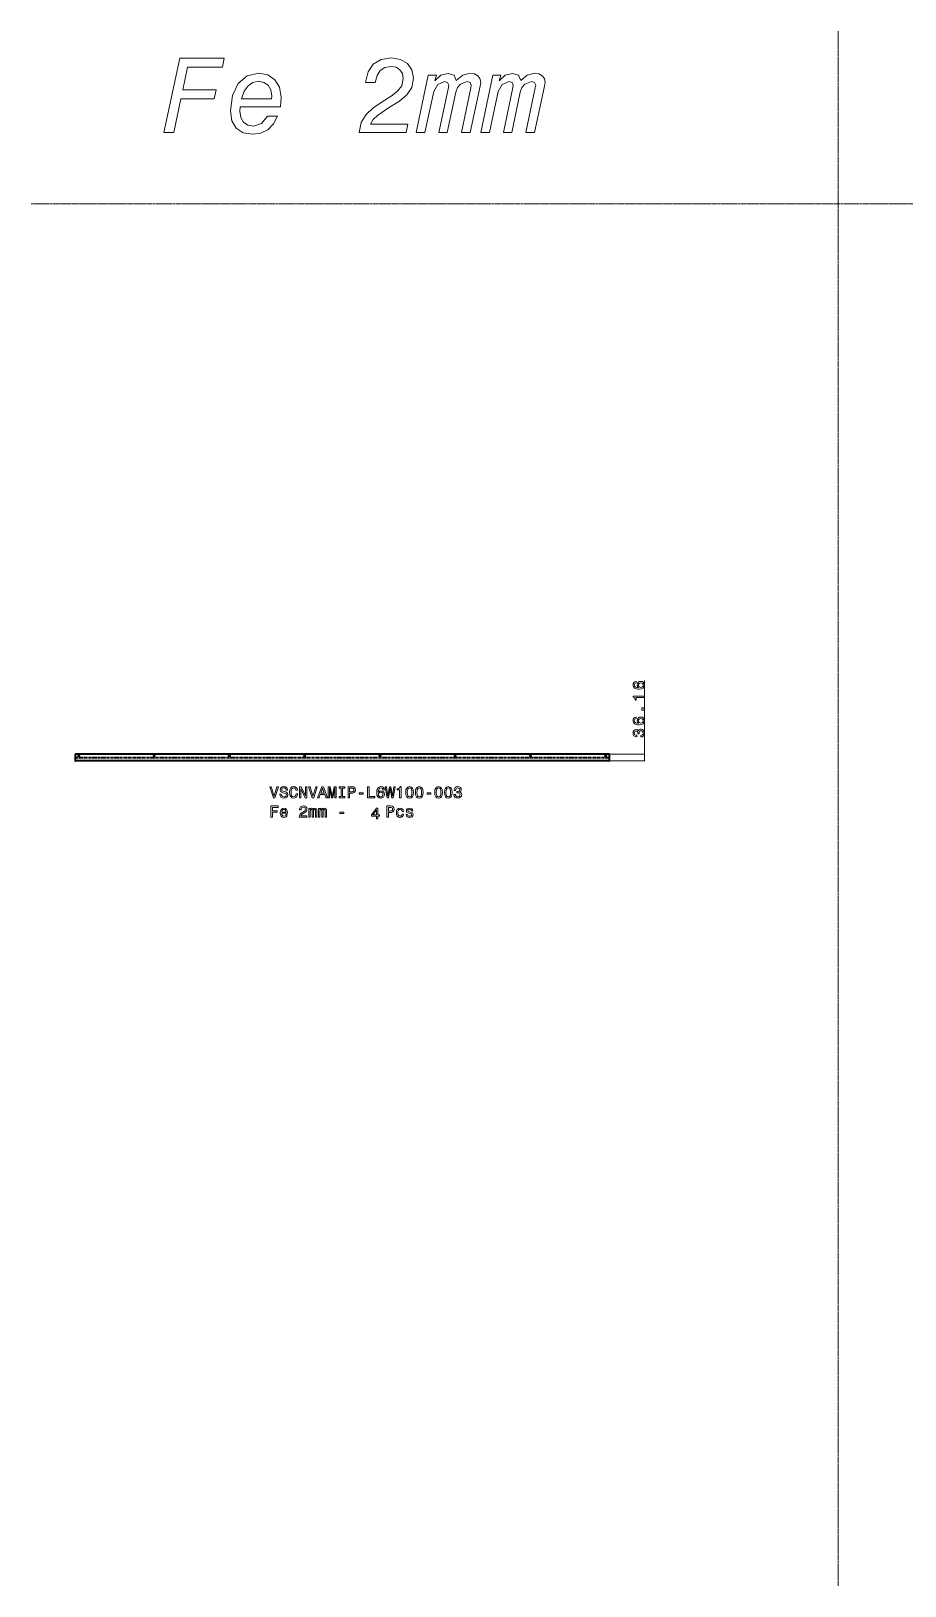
# Model space of a CAD drawing. Extents: x -8808 to 9997, y -3887 to 4728.
# Drawn here: x -8808 to -4107, y -3682 to 4688 of the extents above; entities that cross this region are included whole.
import ezdxf

# ---------------------------------------------------------------- set-up
doc = ezdxf.new("R2010")
doc.units = 0
doc.linetypes.add('AXES', pattern=[24, 15, -3, 3, -3])
doc.linetypes.add('PHANTOM', pattern=[20, 10, -2, 2, -2, 2, -2])

msp = doc.modelspace()

# ---------------------------------------------------------------- linework, layer by layer
at = {"color": 7, "linetype": 'PHANTOM', "lineweight": 13}
for p, q in [((-4466.435547, 4687.782227), (-4466.435547, -3682.104004)), ((-8808.230469, 3757.466309), (9997.230469, 3757.466309))]:
    msp.add_line(p, q, dxfattribs=at)
at = {"color": 7, "lineweight": 13}
for p, q in [((-5507.25, 758.815186), (-5507.25, 1192.019531)), ((-5697.368164, 794.978638), (-5505.25, 794.978638)), ((-5697.368164, 758.815186), (-5505.25, 758.815186))]:
    msp.add_line(p, q, dxfattribs=at)
at = {"color": 7, "lineweight": 35}
for p, q in [((-8571.368164, 791.978638), (-8571.368164, 761.815186)), ((-5699.368164, 794.978638), (-8568.368164, 794.978638)), ((-5699.368164, 758.815186), (-8568.368164, 758.815186)), ((-5696.368164, 761.815186), (-5696.368164, 791.978638))]:
    msp.add_line(p, q, dxfattribs=at)
at = {"color": 1, "linetype": 'AXES', "lineweight": 35}
msp.add_line((-8571.368164, 776.896851), (-5696.368164, 776.896851), dxfattribs=at)
at = {"color": 7, "lineweight": 13}
for points in [[(-8093.994141, 4141.891113), (-8041.044434, 4141.891113), (-8002.483398, 4323.761719), (-7823.490723, 4323.761719), (-7813.130859, 4372.106934), (-7992.123535, 4372.106934), (-7966.224609, 4493.545898), (-7779.174316, 4493.545898), (-7768.814453, 4541.31543), (-8008.814453, 4541.31543)], [(-7043.059082, 4141.891113), (-6790.972656, 4141.891113), (-6781.76416, 4187.358398), (-6981.476563, 4187.358398), (-6967.087891, 4211.53125), (-6944.066406, 4233.401855), (-6879.030273, 4277.71875), (-6826.65625, 4311.099609), (-6785.792969, 4345.056641), (-6759.893555, 4383.617676), (-6750.685059, 4433.689453), (-6759.317871, 4478.582031), (-6783.490723, 4513.114258), (-6821.476563, 4535.560059), (-6870.972656, 4544.193359), (-6925.648926, 4534.984375), (-6967.087891, 4509.085449), (-6995.289063, 4467.646484), (-7009.677734, 4410.667969), (-6956.152344, 4410.667969), (-6946.943848, 4448.653809), (-6930.253418, 4475.704102), (-6904.929688, 4491.819336), (-6870.397461, 4497.574707), (-6843.922363, 4492.970215), (-6823.77832, 4479.73291), (-6810.541016, 4459.013672), (-6805.936523, 4431.962891), (-6813.994141, 4393.977539), (-6836.44043, 4364.625), (-6871.54834, 4337.574219), (-6918.742188, 4307.646484), (-6968.814453, 4273.689453), (-7006.224609, 4238.582031), (-7031.54834, 4196.567383)], [(-7683.634766, 4280.020508), (-7467.231445, 4280.020508), (-7463.203125, 4331.819336), (-7471.835938, 4385.344238), (-7496.008789, 4426.208008), (-7533.994141, 4452.106934), (-7583.490723, 4461.31543), (-7645.648926, 4446.351563), (-7693.994141, 4405.488281), (-7725.073242, 4341.603516), (-7736.008789, 4259.30127), (-7727.951172, 4205.200195), (-7704.354004, 4165.488281), (-7666.943848, 4140.740234), (-7615.720703, 4132.106934), (-7571.404297, 4139.013672), (-7533.994141, 4156.855469), (-7504.641602, 4187.93457), (-7482.771484, 4230.524414), (-7536.296387, 4230.524414), (-7568.526367, 4189.661133), (-7610.541016, 4176.423828), (-7642.195801, 4181.603516), (-7665.217285, 4197.142578), (-7680.181152, 4222.466797), (-7685.361328, 4256.999023)], [(-6671.260742, 4450.956055), (-6735.720703, 4141.891113), (-6689.102051, 4141.891113), (-6641.908203, 4361.74707), (-6619.461914, 4400.883789), (-6583.203125, 4416.999023), (-6567.087891, 4411.243652), (-6560.756836, 4396.855469), (-6562.483398, 4383.617676), (-6613.706543, 4141.891113), (-6568.814453, 4141.891113), (-6523.34668, 4358.869629), (-6514.138184, 4383.617676), (-6498.598633, 4401.459473), (-6462.339844, 4416.423828), (-6446.224609, 4411.243652), (-6439.893555, 4397.430664), (-6442.195801, 4382.466797), (-6492.843262, 4141.891113), (-6445.648926, 4141.891113), (-6392.124023, 4390.524414), (-6389.246094, 4413.545898), (-6393.274902, 4432.538574), (-6404.209961, 4447.50293), (-6422.051758, 4457.287109), (-6445.648926, 4460.740234), (-6484.785645, 4450.380371), (-6520.469238, 4421.027832), (-6520.469238, 4422.178711), (-6532.555664, 4449.804688), (-6564.209961, 4460.164551), (-6603.922363, 4450.380371), (-6635.577148, 4420.452148), (-6627.519531, 4450.956055)], [(-6324.785645, 4450.956055), (-6389.246094, 4141.891113), (-6342.627441, 4141.891113), (-6295.433594, 4361.74707), (-6272.987305, 4400.883789), (-6236.728516, 4416.999023), (-6220.613281, 4411.243652), (-6214.282227, 4396.855469), (-6216.008789, 4383.617676), (-6267.231445, 4141.891113), (-6222.339844, 4141.891113), (-6176.87207, 4358.869629), (-6167.663086, 4383.617676), (-6152.124023, 4401.459473), (-6115.865234, 4416.423828), (-6099.75, 4411.243652), (-6093.418945, 4397.430664), (-6095.720703, 4382.466797), (-6146.368164, 4141.891113), (-6099.173828, 4141.891113), (-6045.648438, 4390.524414), (-6042.771484, 4413.545898), (-6046.799805, 4432.538574), (-6057.735352, 4447.50293), (-6075.577148, 4457.287109), (-6099.173828, 4460.740234), (-6138.310547, 4450.380371), (-6173.994141, 4421.027832), (-6173.994141, 4422.178711), (-6186.080078, 4449.804688), (-6217.735352, 4460.164551), (-6257.447266, 4450.380371), (-6289.102539, 4420.452148), (-6281.044922, 4450.956055)], [(-7676.152344, 4323.761719), (-7661.188477, 4364.625), (-7640.469238, 4393.977539), (-7615.145508, 4411.243652), (-7584.641602, 4417.574707), (-7555.289063, 4411.819336), (-7532.843262, 4396.279297), (-7519.030273, 4370.956055), (-7513.850586, 4337.574219), (-7514.425781, 4323.761719)], [(-5553.083008, 1186.745728), (-5560.085938, 1185.103027), (-5565.273438, 1181.299072), (-5568.558594, 1175.420166), (-5569.682617, 1167.812012), (-5569.077148, 1162.711182), (-5567.43457, 1158.302002), (-5564.754883, 1154.411499), (-5560.950195, 1151.126221), (-5556.195313, 1148.532471), (-5550.40332, 1146.630493), (-5543.573242, 1145.420166), (-5535.878906, 1145.074219), (-5523.601563, 1146.45752), (-5514.697266, 1150.693848), (-5509.336914, 1157.523926), (-5507.521484, 1166.861084), (-5509.077148, 1175.247192), (-5513.140625, 1181.644897), (-5519.538086, 1185.794678), (-5527.665039, 1187.264526), (-5535.878906, 1185.794678), (-5542.189453, 1181.817871), (-5546.166992, 1175.679443), (-5547.549805, 1168.071411), (-5545.821289, 1159.858154), (-5540.892578, 1153.719849), (-5550.40332, 1155.016602), (-5557.233398, 1157.783203), (-5561.295898, 1162.019531), (-5562.679688, 1167.898438), (-5561.988281, 1172.221191), (-5560.172852, 1175.506592), (-5557.146484, 1177.667969), (-5553.083008, 1178.79187)], [(-5527.579102, 1178.878296), (-5522.131836, 1177.927246), (-5517.982422, 1175.506592), (-5515.21582, 1171.616089), (-5514.351563, 1166.774536), (-5515.21582, 1161.673706), (-5517.895508, 1157.783203), (-5522.045898, 1155.276001), (-5527.492188, 1154.497925), (-5532.852539, 1155.362427), (-5536.916016, 1157.783203), (-5539.509766, 1161.760132), (-5540.460938, 1167.120361), (-5539.509766, 1171.78894), (-5537.001953, 1175.506592), (-5532.939453, 1177.927246)], [(-5509.25, 1100.394165), (-5509.25, 1108.261597), (-5569.682617, 1108.261597), (-5569.682617, 1102.382568), (-5564.40918, 1100.826416), (-5560.864258, 1097.714111), (-5558.789063, 1092.958984), (-5558.097656, 1086.388428), (-5551.958984, 1086.388428), (-5551.958984, 1100.394165)], [(-5509.25, 1031.938843), (-5509.25, 1043.869629), (-5522.131836, 1043.869629), (-5522.131836, 1031.938843)], [(-5553.083008, 994.607422), (-5560.085938, 992.964722), (-5565.273438, 989.160706), (-5568.558594, 983.281738), (-5569.682617, 975.673706), (-5569.077148, 970.572815), (-5567.43457, 966.163574), (-5564.754883, 962.273071), (-5560.950195, 958.987793), (-5556.195313, 956.394165), (-5550.40332, 954.492126), (-5543.573242, 953.281738), (-5535.878906, 952.935913), (-5523.601563, 954.319214), (-5514.697266, 958.555542), (-5509.336914, 965.385498), (-5507.521484, 974.722656), (-5509.077148, 983.108826), (-5513.140625, 989.506531), (-5519.538086, 993.656372), (-5527.665039, 995.126099), (-5535.878906, 993.656372), (-5542.189453, 989.679443), (-5546.166992, 983.541138), (-5547.549805, 975.933044), (-5545.821289, 967.719788), (-5540.892578, 961.581482), (-5550.40332, 962.878296), (-5557.233398, 965.644897), (-5561.295898, 969.881165), (-5562.679688, 975.760132), (-5561.988281, 980.082886), (-5560.172852, 983.368225), (-5557.146484, 985.529602), (-5553.083008, 986.653503)], [(-5528.097656, 888.025269), (-5527.492188, 888.025269), (-5519.192383, 889.408569), (-5512.967773, 893.471924), (-5508.991211, 899.869629), (-5507.521484, 908.342285), (-5508.991211, 917.333618), (-5512.794922, 924.077148), (-5518.84668, 928.399902), (-5526.62793, 929.956116), (-5531.728516, 929.264465), (-5535.878906, 927.362427), (-5539.077148, 924.250061), (-5541.412109, 920.10022), (-5546.080078, 925.719788), (-5553.515625, 927.708252), (-5560.258789, 926.411438), (-5565.359375, 922.693848), (-5568.558594, 916.641968), (-5569.682617, 908.342285), (-5568.298828, 900.561279), (-5564.495117, 894.595886), (-5558.443359, 890.705383), (-5550.40332, 889.408569), (-5549.797852, 889.408569), (-5549.797852, 897.103088), (-5555.331055, 897.794739), (-5559.307617, 900.042542), (-5561.728516, 903.673706), (-5562.592773, 908.774536), (-5561.901367, 913.270203), (-5560.085938, 916.555542), (-5557.146484, 918.544006), (-5553.169922, 919.322083), (-5548.933594, 918.544006), (-5546.080078, 916.469055), (-5544.351563, 912.837952), (-5543.832031, 907.909973), (-5543.918945, 904.538208), (-5537.088867, 904.538208), (-5537.261719, 908.774536), (-5536.483398, 914.221252), (-5534.40918, 918.284668), (-5531.037109, 920.705383), (-5526.62793, 921.569946), (-5521.613281, 920.618896), (-5517.895508, 918.111694), (-5515.561523, 914.134766), (-5514.783203, 908.861023), (-5515.647461, 903.414307), (-5518.241211, 899.437378), (-5522.391602, 896.930176), (-5528.097656, 895.979126)], [(-5527.579102, 986.73999), (-5522.131836, 985.78894), (-5517.982422, 983.368225), (-5515.21582, 979.477722), (-5514.351563, 974.63623), (-5515.21582, 969.535339), (-5517.895508, 965.644897), (-5522.045898, 963.137695), (-5527.492188, 962.359558), (-5532.852539, 963.224121), (-5536.916016, 965.644897), (-5539.509766, 969.621826), (-5540.460938, 974.982056), (-5539.509766, 979.650635), (-5537.001953, 983.368225), (-5532.939453, 985.78894)], [(-7485.32959, 620.104065), (-7500.373047, 569.008972), (-7515.848633, 620.104065), (-7524.061523, 620.104065), (-7504.695801, 560.017578), (-7496.050293, 560.017578), (-7477.116699, 620.104065)], [(-7461.986816, 579.815857), (-7469.854004, 579.815857), (-7468.125, 570.651611), (-7463.802246, 563.908081), (-7457.145508, 559.844666), (-7448.153809, 558.374939), (-7439.249023, 559.75824), (-7432.591797, 563.562256), (-7428.355469, 569.52771), (-7426.799316, 577.395142), (-7428.096191, 584.484436), (-7431.727539, 589.066589), (-7437.606445, 592.092529), (-7445.473633, 594.340332), (-7452.217285, 595.983032), (-7456.626465, 597.88501), (-7459.133789, 600.651611), (-7459.911621, 604.974365), (-7459.133789, 608.864868), (-7456.885742, 611.804321), (-7453.427734, 613.792847), (-7448.672852, 614.484436), (-7443.831055, 613.619873), (-7440.027344, 611.285583), (-7437.52002, 607.395142), (-7436.30957, 602.121338), (-7428.441895, 602.121338), (-7428.441895, 602.29425), (-7429.825195, 610.421021), (-7433.888672, 616.4729), (-7440.286621, 620.276978), (-7448.932129, 621.573792), (-7456.712891, 620.276978), (-7462.764648, 616.645874), (-7466.655273, 611.026245), (-7468.038574, 603.763977), (-7466.914551, 597.279846), (-7463.629395, 592.870605), (-7458.441895, 589.931152), (-7451.352539, 587.683289), (-7444.350098, 585.694824), (-7439.076172, 583.792786), (-7435.877441, 581.026245), (-7434.753418, 576.530579), (-7435.791016, 571.948425), (-7438.470703, 568.490234), (-7442.53418, 566.328857), (-7447.808105, 565.637207), (-7453.687012, 566.588196), (-7458.182617, 569.354736), (-7461.035645, 573.850464)], [(-7382.274902, 582.323059), (-7384.003906, 575.060791), (-7386.856934, 569.873535), (-7390.833984, 566.674683), (-7395.502441, 565.637207), (-7401.12207, 567.193359), (-7405.53125, 571.862), (-7408.470703, 579.470032), (-7409.421875, 590.017578), (-7408.470703, 600.478699), (-7405.617676, 608.173218), (-7401.208496, 612.841797), (-7395.502441, 614.484436), (-7391.352539, 613.619873), (-7387.808105, 611.199158), (-7385.041504, 607.308655), (-7383.139648, 601.948425), (-7374.92627, 601.948425), (-7377.52002, 610.161682), (-7382.015625, 616.386475), (-7388.153809, 620.276978), (-7395.502441, 621.660278), (-7404.666992, 619.49884), (-7411.669922, 613.447021), (-7416.165527, 603.504639), (-7417.72168, 590.017578), (-7416.165527, 576.530579), (-7411.669922, 566.588196), (-7404.666992, 560.44989), (-7395.502441, 558.374939), (-7387.462402, 560.017578), (-7380.978027, 564.599731), (-7376.395996, 572.121338), (-7373.975098, 582.323059)], [(-7363.946289, 560.017578), (-7356.770508, 560.017578), (-7356.770508, 609.210693), (-7333.773438, 560.017578), (-7324.522949, 560.017578), (-7324.522949, 620.017578), (-7331.785156, 620.017578), (-7331.785156, 570.824524), (-7354.522949, 620.017578), (-7363.946289, 620.017578)], [(-7277.145508, 620.104065), (-7292.188477, 569.008972), (-7307.664063, 620.104065), (-7315.877441, 620.104065), (-7296.51123, 560.017578), (-7287.865723, 560.017578), (-7268.932129, 620.104065)], [(-7266.424805, 560.017578), (-7258.470703, 560.017578), (-7252.159668, 577.65448), (-7228.211426, 577.65448), (-7221.900391, 560.017578), (-7213.773438, 560.017578), (-7235.733398, 620.104065), (-7244.551758, 620.104065)], [(-7249.393066, 585.003174), (-7240.142578, 611.458496), (-7230.891602, 585.003174)], [(-7209.709961, 560.017578), (-7203.053223, 560.017578), (-7203.053223, 614.484436), (-7191.813965, 560.017578), (-7184.378906, 560.017578), (-7173.226074, 614.484436), (-7173.226074, 560.017578), (-7166.482422, 560.017578), (-7166.482422, 620.017578), (-7177.030273, 620.017578), (-7188.096191, 567.106934), (-7199.076172, 620.017578), (-7209.709961, 620.017578)], [(-7140.027344, 567.279846), (-7151.093262, 567.279846), (-7151.093262, 560.017578), (-7121.006836, 560.017578), (-7121.006836, 567.279846), (-7132.073242, 567.279846), (-7132.073242, 612.755371), (-7121.006836, 612.755371), (-7121.006836, 620.017578), (-7151.093262, 620.017578), (-7151.093262, 612.755371), (-7140.027344, 612.755371)], [(-7102.246094, 560.017578), (-7094.29248, 560.017578), (-7094.29248, 585.348999), (-7085.473633, 585.348999), (-7076.568848, 585.78125), (-7069.479492, 588.807251), (-7064.897461, 594.686157), (-7063.341309, 602.726563), (-7064.551758, 610.161682), (-7068.009766, 615.608398), (-7073.71582, 618.893677), (-7081.49707, 620.017578), (-7102.246094, 620.017578)], [(-7083.658203, 612.668884), (-7078.470703, 612.150146), (-7074.666992, 610.507507), (-7072.418945, 607.481567), (-7071.641113, 602.726563), (-7072.505371, 597.712097), (-7074.839844, 594.686157), (-7078.816895, 593.130005), (-7084.263672, 592.697693), (-7094.29248, 592.697693), (-7094.29248, 612.668884)], [(-7042.418945, 579.815857), (-7021.49707, 579.815857), (-7021.49707, 586.645874), (-7042.418945, 586.645874)], [(-6997.462402, 560.017578), (-6958.90332, 560.017578), (-6958.90332, 567.279846), (-6989.508301, 567.279846), (-6989.508301, 620.017578), (-6997.462402, 620.017578)], [(-6907.116699, 603.850464), (-6908.759277, 610.853333), (-6912.563477, 616.040649), (-6918.442383, 619.325928), (-6926.050293, 620.44989), (-6931.151367, 619.844666), (-6935.560547, 618.202026), (-6939.450684, 615.521912), (-6942.736328, 611.717896), (-6945.32959, 606.96283), (-6947.231934, 601.170349), (-6948.442383, 594.340332), (-6948.788086, 586.645874), (-6947.404785, 574.369202), (-6943.168457, 565.464294), (-6936.338379, 560.104065), (-6927.000977, 558.288513), (-6918.615234, 559.844666), (-6912.217285, 563.908081), (-6908.067383, 570.305786), (-6906.597656, 578.432556), (-6908.067383, 586.645874), (-6912.044434, 592.957092), (-6918.182617, 596.934021), (-6925.791016, 598.317322), (-6934.003906, 596.588196), (-6940.142578, 591.660278), (-6938.845703, 601.170349), (-6936.079102, 608.000305), (-6931.842773, 612.063721), (-6925.963867, 613.447021), (-6921.641113, 612.755371), (-6918.355469, 610.939819), (-6916.194336, 607.913818), (-6915.070313, 603.850464)], [(-6914.983887, 578.34613), (-6915.935059, 572.899414), (-6918.355469, 568.749573), (-6922.246094, 565.983032), (-6927.087891, 565.118469), (-6932.188477, 565.983032), (-6936.079102, 568.663147), (-6938.586426, 572.812988), (-6939.364258, 578.259644), (-6938.5, 583.619873), (-6936.079102, 587.683289), (-6932.102051, 590.276978), (-6926.741699, 591.227966), (-6922.073242, 590.276978), (-6918.355469, 587.769775), (-6915.935059, 583.70636)], [(-6892.159668, 560.017578), (-6884.551758, 560.017578), (-6875.90625, 612.063721), (-6867.001465, 560.017578), (-6859.739258, 560.017578), (-6849.191406, 620.104065), (-6856.10791, 620.104065), (-6863.542969, 569.008972), (-6872.102051, 620.104065), (-6879.624023, 620.104065), (-6888.009766, 569.008972), (-6895.445313, 620.104065), (-6902.53418, 620.104065)], [(-6825.330078, 560.017578), (-6817.462402, 560.017578), (-6817.462402, 620.44989), (-6823.341309, 620.44989), (-6824.897461, 615.176086), (-6828.009766, 611.631409), (-6832.765137, 609.556519), (-6839.335449, 608.864868), (-6839.335449, 602.726563), (-6825.330078, 602.726563)], [(-6792.563477, 589.325928), (-6791.266602, 575.752441), (-6787.203125, 566.069458), (-6780.71875, 560.190491), (-6771.727539, 558.288513), (-6762.822754, 560.190491), (-6756.338379, 566.069458), (-6752.361328, 575.752441), (-6750.978516, 589.325928), (-6752.361328, 602.812988), (-6754.004395, 608.173218), (-6756.338379, 612.582397), (-6762.822754, 618.461426), (-6771.727539, 620.44989), (-6780.71875, 618.461426), (-6787.203125, 612.495972), (-6791.266602, 602.812988)], [(-6784.263672, 589.325928), (-6783.571777, 599.787048), (-6781.410645, 607.308655), (-6777.52002, 611.717896), (-6771.727539, 613.274048), (-6766.021484, 611.717896), (-6762.130859, 607.308655), (-6759.969727, 599.787048), (-6759.277832, 589.325928), (-6759.969727, 578.778381), (-6762.130859, 571.256775), (-6766.021484, 566.847534), (-6771.727539, 565.377808), (-6777.52002, 566.847534), (-6781.410645, 571.256775), (-6783.571777, 578.778381)], [(-6740.51709, 589.325928), (-6739.220215, 575.752441), (-6735.157227, 566.069458), (-6728.672852, 560.190491), (-6719.681641, 558.288513), (-6710.776367, 560.190491), (-6704.29248, 566.069458), (-6700.31543, 575.752441), (-6698.932129, 589.325928), (-6700.31543, 602.812988), (-6701.958008, 608.173218), (-6704.29248, 612.582397), (-6710.776367, 618.461426), (-6719.681641, 620.44989), (-6728.672852, 618.461426), (-6735.157227, 612.495972), (-6739.220215, 602.812988)], [(-6732.217285, 589.325928), (-6731.525879, 599.787048), (-6729.364258, 607.308655), (-6725.474121, 611.717896), (-6719.681641, 613.274048), (-6713.975586, 611.717896), (-6710.084961, 607.308655), (-6707.92334, 599.787048), (-6707.231934, 589.325928), (-6707.92334, 578.778381), (-6710.084961, 571.256775), (-6713.975586, 566.847534), (-6719.681641, 565.377808), (-6725.474121, 566.847534), (-6729.364258, 571.256775), (-6731.525879, 578.778381)], [(-6678.09668, 579.815857), (-6657.174316, 579.815857), (-6657.174316, 586.645874), (-6678.09668, 586.645874)], [(-6636.424805, 589.325928), (-6635.128418, 575.752441), (-6631.064941, 566.069458), (-6624.580566, 560.190491), (-6615.589355, 558.288513), (-6606.68457, 560.190491), (-6600.200195, 566.069458), (-6596.223145, 575.752441), (-6594.839844, 589.325928), (-6596.223145, 602.812988), (-6597.866211, 608.173218), (-6600.200195, 612.582397), (-6606.68457, 618.461426), (-6615.589355, 620.44989), (-6624.580566, 618.461426), (-6631.064941, 612.495972), (-6635.128418, 602.812988)], [(-6628.125488, 589.325928), (-6627.433594, 599.787048), (-6625.272461, 607.308655), (-6621.381836, 611.717896), (-6615.589355, 613.274048), (-6609.883301, 611.717896), (-6605.992676, 607.308655), (-6603.831543, 599.787048), (-6603.139648, 589.325928), (-6603.831543, 578.778381), (-6605.992676, 571.256775), (-6609.883301, 566.847534), (-6615.589355, 565.377808), (-6621.381836, 566.847534), (-6625.272461, 571.256775), (-6627.433594, 578.778381)], [(-6584.378906, 589.325928), (-6583.082031, 575.752441), (-6579.018555, 566.069458), (-6572.534668, 560.190491), (-6563.542969, 558.288513), (-6554.638184, 560.190491), (-6548.154297, 566.069458), (-6544.177246, 575.752441), (-6542.793945, 589.325928), (-6544.177246, 602.812988), (-6545.819824, 608.173218), (-6548.154297, 612.582397), (-6554.638184, 618.461426), (-6563.542969, 620.44989), (-6572.534668, 618.461426), (-6579.018555, 612.495972), (-6583.082031, 602.812988)], [(-6576.079102, 589.325928), (-6575.387695, 599.787048), (-6573.226074, 607.308655), (-6569.335938, 611.717896), (-6563.542969, 613.274048), (-6557.836914, 611.717896), (-6553.946777, 607.308655), (-6551.785156, 599.787048), (-6551.09375, 589.325928), (-6551.785156, 578.778381), (-6553.946777, 571.256775), (-6557.836914, 566.847534), (-6563.542969, 565.377808), (-6569.335938, 566.847534), (-6573.226074, 571.256775), (-6575.387695, 578.778381)], [(-6533.283691, 578.864868), (-6533.283691, 578.259644), (-6531.900391, 569.959961), (-6527.837402, 563.735168), (-6521.439453, 559.75824), (-6512.966797, 558.288513), (-6503.975586, 559.75824), (-6497.231934, 563.562256), (-6492.90918, 569.614136), (-6491.353027, 577.395142), (-6492.044922, 582.495972), (-6493.946777, 586.645874), (-6497.059082, 589.844666), (-6501.208984, 592.178955), (-6495.589355, 596.847534), (-6493.601074, 604.282715), (-6494.897461, 611.026245), (-6498.615234, 616.127075), (-6504.666992, 619.325928), (-6512.966797, 620.44989), (-6520.748047, 619.066589), (-6526.713379, 615.262573), (-6530.603516, 609.210693), (-6531.900391, 601.170349), (-6531.900391, 600.565125), (-6524.206055, 600.565125), (-6523.514648, 606.098267), (-6521.266602, 610.075195), (-6517.635742, 612.495972), (-6512.534668, 613.360535), (-6508.039063, 612.668884), (-6504.753906, 610.853333), (-6502.765137, 607.913818), (-6501.987305, 603.93689), (-6502.765137, 599.700562), (-6504.839844, 596.847534), (-6508.471191, 595.118469), (-6513.399414, 594.599731), (-6516.770996, 594.686157), (-6516.770996, 587.856201), (-6512.534668, 588.029114), (-6507.087891, 587.251038), (-6503.024414, 585.176086), (-6500.603516, 581.804321), (-6499.739258, 577.395142), (-6500.69043, 572.380737), (-6503.197266, 568.663147), (-6507.174316, 566.328857), (-6512.448242, 565.55072), (-6517.89502, 566.415283), (-6521.871582, 569.008972), (-6524.378906, 573.158813), (-6525.330078, 578.864868)], [(-7518.096191, 456.357666), (-7510.056152, 456.357666), (-7510.056152, 483.93689), (-7484.811035, 483.93689), (-7484.811035, 491.112701), (-7510.056152, 491.112701), (-7510.056152, 509.095398), (-7479.018555, 509.095398), (-7479.018555, 516.357666), (-7518.096191, 516.357666)], [(-7459.565918, 477.366302), (-7429.133789, 477.366302), (-7429.047363, 480.91095), (-7430.430664, 490.853333), (-7434.234375, 498.288483), (-7440.286621, 502.78418), (-7448.32666, 504.426819), (-7456.194336, 502.697693), (-7462.246094, 497.856201), (-7466.136719, 489.98877), (-7467.52002, 479.614136), (-7466.223145, 468.980133), (-7462.33252, 461.199158), (-7456.367188, 456.357666), (-7448.586426, 454.714996), (-7441.842773, 455.838928), (-7436.30957, 458.778412), (-7432.246094, 463.446991), (-7429.911621, 469.671783), (-7437.433594, 469.671783), (-7438.989746, 466.213562), (-7441.237305, 463.619904), (-7447.635254, 461.544983), (-7452.562988, 462.495972), (-7456.280762, 465.521912), (-7458.70166, 470.44986), (-7459.565918, 477.106934)], [(-7365.32959, 456.357666), (-7324.090332, 456.357666), (-7324.090332, 463.792816), (-7356.684082, 463.792816), (-7354.868652, 467.856201), (-7351.756348, 471.227966), (-7342.159668, 477.366302), (-7337.058594, 479.959961), (-7331.352539, 483.677551), (-7327.289551, 488.000305), (-7324.955078, 493.101166), (-7324.090332, 498.893677), (-7325.560059, 506.155914), (-7329.623535, 511.861969), (-7335.848633, 515.493103), (-7343.888672, 516.789917), (-7352.188477, 515.32019), (-7358.5, 511.256775), (-7362.562988, 504.772644), (-7363.946289, 496.213562), (-7363.946289, 495.003174), (-7356.079102, 495.003174), (-7356.079102, 495.694824), (-7355.300781, 501.573792), (-7352.966797, 505.896545), (-7349.249023, 508.663116), (-7344.321289, 509.614136), (-7339.306641, 508.749573), (-7335.588867, 506.588196), (-7333.168457, 503.216431), (-7332.303711, 498.980133), (-7332.90918, 495.003174), (-7334.551758, 491.631409), (-7337.318359, 488.691956), (-7341.12207, 486.098297), (-7346.223145, 483.331726), (-7354.695801, 477.971497), (-7360.661133, 472.265442), (-7364.205566, 465.348999), (-7365.32959, 456.617004)], [(-7313.11084, 456.357666), (-7306.10791, 456.357666), (-7306.10791, 487.395111), (-7305.675781, 492.06369), (-7304.378906, 495.435455), (-7302.390137, 497.42392), (-7299.796387, 498.202026), (-7297.72168, 497.510376), (-7296.338379, 495.781281), (-7295.646484, 492.841797), (-7295.387207, 488.951294), (-7295.387207, 456.357666), (-7288.816895, 456.357666), (-7288.816895, 487.395111), (-7288.384277, 491.977234), (-7287.087891, 495.348999), (-7285.012695, 497.42392), (-7282.418945, 498.202026), (-7280.344238, 497.510376), (-7278.960938, 495.781281), (-7278.096191, 488.951294), (-7278.096191, 456.357666), (-7271.093262, 456.357666), (-7271.093262, 488.432587), (-7271.525879, 495.08963), (-7272.90918, 500.190491), (-7275.675781, 503.302887), (-7280.171387, 504.426819), (-7285.444824, 502.697693), (-7289.508301, 497.683289), (-7292.707031, 502.611267), (-7298.067383, 504.426819), (-7302.995605, 502.697693), (-7306.367188, 497.856201), (-7306.367188, 502.78418), (-7313.11084, 502.78418)], [(-7261.064453, 456.357666), (-7254.061523, 456.357666), (-7254.061523, 487.395111), (-7253.629395, 492.06369), (-7252.33252, 495.435455), (-7250.344238, 497.42392), (-7247.750488, 498.202026), (-7245.675781, 497.510376), (-7244.29248, 495.781281), (-7243.600586, 492.841797), (-7243.341309, 488.951294), (-7243.341309, 456.357666), (-7236.770508, 456.357666), (-7236.770508, 487.395111), (-7236.338379, 491.977234), (-7235.041504, 495.348999), (-7232.966797, 497.42392), (-7230.373047, 498.202026), (-7228.297852, 497.510376), (-7226.914551, 495.781281), (-7226.050293, 488.951294), (-7226.050293, 456.357666), (-7219.047363, 456.357666), (-7219.047363, 488.432587), (-7219.479492, 495.08963), (-7220.862793, 500.190491), (-7223.629395, 503.302887), (-7228.125, 504.426819), (-7233.398926, 502.697693), (-7237.462402, 497.683289), (-7240.661133, 502.611267), (-7246.021484, 504.426819), (-7250.949219, 502.697693), (-7254.321289, 497.856201), (-7254.321289, 502.78418), (-7261.064453, 502.78418)], [(-6950.549805, 446.549072), (-6942.769043, 446.549072), (-6942.769043, 461.419403), (-6934.209961, 461.419403), (-6934.209961, 468.335815), (-6942.769043, 468.335815), (-6942.769043, 505.252258), (-6950.636719, 505.252258), (-6976.918945, 469.027466), (-6976.918945, 461.419403), (-6950.549805, 461.419403)], [(-6894.061523, 456.357666), (-6886.10791, 456.357666), (-6886.10791, 481.689056), (-6877.289551, 481.689056), (-6868.384766, 482.121338), (-6861.29541, 485.147278), (-6856.712891, 491.026245), (-6855.156738, 499.066589), (-6856.367188, 506.50174), (-6859.825684, 511.948425), (-6865.531738, 515.233704), (-6873.3125, 516.357666), (-6894.061523, 516.357666)], [(-6875.473633, 509.008942), (-6870.286621, 508.490204), (-6866.482422, 506.847565), (-6864.234863, 503.821625), (-6863.456543, 499.066589), (-6864.321289, 494.052185), (-6866.655273, 491.026245), (-6870.632324, 489.470032), (-6876.079102, 489.037781), (-6886.10791, 489.037781), (-6886.10791, 509.008942)], [(-6812.102051, 487.395111), (-6804.580566, 487.395111), (-6806.136719, 494.311554), (-6809.854492, 499.75824), (-6815.646973, 503.129974), (-6823.168457, 504.426819), (-6831.468262, 502.697693), (-6837.779297, 497.856201), (-6841.756348, 489.98877), (-6843.139648, 479.441223), (-6841.842773, 468.980133), (-6837.952148, 461.199158), (-6831.813965, 456.357666), (-6823.427734, 454.714996), (-6815.992676, 456.011841), (-6810.200195, 459.642944), (-6806.223145, 465.348999), (-6804.494141, 472.957062), (-6811.756348, 472.957062), (-6813.053223, 468.11557), (-6815.474121, 464.484467), (-6818.932129, 462.236603), (-6823.168457, 461.544983), (-6828.442383, 462.668884), (-6832.246094, 466.127106), (-6834.580566, 471.746704), (-6835.358398, 479.700592), (-6834.580566, 487.481567), (-6832.159668, 493.101166), (-6828.269531, 496.559387), (-6823.168457, 497.769745), (-6818.672852, 496.991669), (-6815.300781, 495.003174), (-6813.053223, 491.717896)], [(-6766.88623, 483.418182), (-6774.234863, 485.147278), (-6779.681641, 487.135742), (-6781.49707, 491.199158), (-6780.978516, 494.052185), (-6779.162598, 496.127106), (-6776.223145, 497.42392), (-6771.986816, 497.942657), (-6767.92334, 497.42392), (-6764.724609, 495.867737), (-6762.649902, 493.533447), (-6761.785156, 490.421051), (-6754.350098, 490.421051), (-6754.350098, 490.593964), (-6755.646973, 496.213562), (-6759.191406, 500.622772), (-6764.724609, 503.389343), (-6771.986816, 504.426819), (-6779.335449, 503.389343), (-6784.695801, 500.536316), (-6788.067383, 496.300018), (-6789.10498, 490.939789), (-6788.327148, 485.752472), (-6785.90625, 482.121338), (-6781.929199, 479.527679), (-6776.136719, 477.712128), (-6767.664063, 475.637177), (-6762.476563, 473.4758), (-6761.09375, 471.746704), (-6760.574707, 469.153046), (-6761.353027, 465.954193), (-6763.427734, 463.533447), (-6766.799805, 461.977234), (-6771.29541, 461.458527), (-6776.050293, 461.977234), (-6779.508789, 463.792816), (-6781.842773, 466.7323), (-6782.793945, 470.795685), (-6790.142578, 470.795685), (-6788.932129, 463.879272), (-6785.387695, 458.864868), (-6779.768066, 455.838928), (-6771.986816, 454.714996), (-6763.860352, 455.838928), (-6757.894531, 458.864868), (-6754.263672, 463.70636), (-6752.966797, 470.017578), (-6753.917969, 475.464294), (-6756.597656, 479.181854), (-6761.006836, 481.6026)], [(-7459.565918, 483.763977), (-7458.615234, 489.729401), (-7456.280762, 494.138641), (-7452.73584, 496.818756), (-7448.067383, 497.769745), (-7443.485352, 496.818756), (-7439.94043, 494.138641), (-7437.779297, 489.729401), (-7437.000977, 483.763977)], [(-7146.51123, 476.155914), (-7125.588867, 476.155914), (-7125.588867, 482.985901), (-7146.51123, 482.985901)], [(-6969.656738, 468.335815), (-6950.549805, 495.223419), (-6950.549805, 468.335815)]]:
    msp.add_lwpolyline(points, close=True, dxfattribs=at)
for points in [[(-5506.732422, 793.046753), (-5507.25, 794.978638), (-5507.767578, 793.046753)], [(-5507.767578, 760.74707), (-5507.25, 758.815186), (-5506.732422, 760.74707)]]:
    msp.add_lwpolyline(points, dxfattribs=at)
at = {"color": 7, "lineweight": 35}
for centre in [(-8551.368164, 785.978638), (-8146.368164, 785.978638), (-7741.368164, 785.978638), (-7336.368164, 785.978638), (-6931.368164, 785.978638), (-6526.368164, 785.978638), (-6121.368164, 785.978638), (-5716.368164, 785.978638)]:
    msp.add_circle(centre, 3.25, dxfattribs=at)
for centre, start, end in [((-8568.368164, 791.978638), 90.000003, 180.000009), ((-8568.368164, 761.815186), 180.000009, 269.999997), ((-5699.368164, 791.978638), 0, 90.000003), ((-5699.368164, 761.815186), 269.999997, 0.00001)]:
    msp.add_arc(centre, 3, start, end, dxfattribs=at)

doc.saveas('drawing.dxf')
